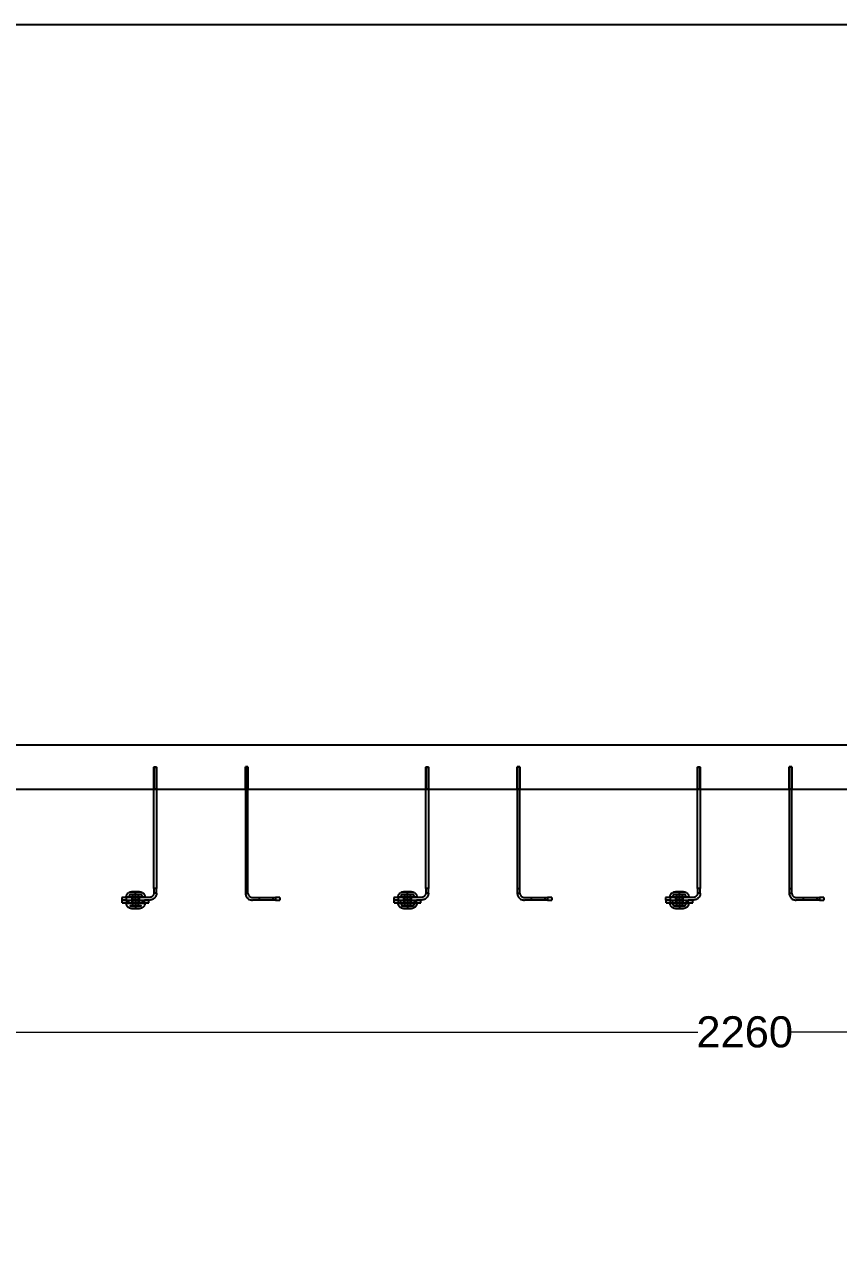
# Model space of a CAD drawing. Header units: millimetres. Extents: x 10366 to 13995, y 24552 to 29685.
# Drawn here: x 11296 to 12212, y 28305 to 29685 of the extents above; entities that cross this region are included whole.
import ezdxf

# ---------------------------------------------------------------- set-up
doc = ezdxf.new("R2010")
doc.units = ezdxf.units.MM
doc.header["$LTSCALE"] = 3
for name, color, linetype in [('Default', 7, 'Continuous'), ('Hidden_lines', 7, 'Continuous'), ('Red', 1, 'Continuous')]:
    doc.layers.add(name, color=color, linetype=linetype)
doc.styles.get("Standard").update_dxf_attribs({"font": 'arial.ttf'})
doc.dimstyles.new('MATEUSZ', dxfattribs={"dimtxt": 35, "dimasz": 16, "dimexe": 0.18, "dimexo": 0.0625, "dimgap": 0.09, "dimtad": 0, "dimdec": 0, "dimdsep": 46, "dimtxsty": 'Standard', "dimblk": 'DOT', "dimcen": 0.09, "dimse1": 1, "dimse2": 1, "dimadec": 0, "dimazin": 0, "dimtfac": 1, "dimtdec": 0, "dimtofl": 0, "dimtmove": 0, "dimatfit": 3, "dimfxl": 1, "dimtolj": 1, "dimtzin": 0, "dimlwd": 9, "dimlwe": 9, "dimarcsym": 0})

# ---------------------------------------------------------------- blocks, each defined once
blk = doc.blocks.new('_Dot')
at = {"color": 0, "linetype": 'ByBlock', "lineweight": -2}
blk.add_line((-0.5, 0), (-1, 0), dxfattribs=at)
at = {"color": 0, "linetype": 'ByBlock', "const_width": 0.5}
blk.add_lwpolyline([(-0.25, 0, 1), (0.25, 0, 1)], format="xyb", close=True, dxfattribs=at)
blk = doc.blocks.new('*D30')
at = {"color": 0, "lineweight": 9, "transparency": 16777216}
for p, q in [((10992.6, 28550.2), (12054, 28550.2)), ((13220.6, 28550.2), (12159.2, 28550.2))]:
    blk.add_line(p, q, dxfattribs=at)
at = {"layer": 'Defpoints', "color": 0, "transparency": 16777216}
for p in [(10976.6, 28848.5), (13236.6, 28848.5), (13236.6, 28550.2)]:
    blk.add_point(p, dxfattribs=at)
at = {"color": 0, "lineweight": 9, "transparency": 16777216, "xscale": 16, "yscale": 16, "zscale": 16, "rotation": 180}
blk.add_blockref('_Dot', (10976.6, 28550.2), dxfattribs=at)
at = {"color": 0, "lineweight": 9, "transparency": 16777216, "xscale": 16, "yscale": 16, "zscale": 16}
blk.add_blockref('_Dot', (13236.6, 28550.2), dxfattribs=at)
at = {"color": 0, "transparency": 16777216, "insert": (12106.6, 28550.2), "char_height": 35, "attachment_point": 5}
blk.add_mtext('\\A1;2260', dxfattribs=at)

msp = doc.modelspace()

# ---------------------------------------------------------------- linework, layer by layer
msp.add_line((11116.9, 28873.5), (13086.6, 28873.5))
msp.add_lwpolyline([(10366.2, 24552.5), (10366.2, 29684.6), (13995, 29684.6), (13995, 24552.5)], close=True)
at = {"layer": 'Default', "color": 0}
for p, q in [((11441.6, 28711.7), (11441.6, 28848.5)), ((11441.6, 28848.5), (11444.6, 28848.5)), ((11444.6, 28848.5), (11444.6, 28711.7)), ((11544.6, 28848.5), (11544.6, 28711.7)), ((11547.6, 28848.5), (11544.6, 28848.5)), ((11547.6, 28711.7), (11547.6, 28848.5)), ((11747.6, 28711.7), (11747.6, 28848.5)), ((11747.6, 28848.5), (11750.6, 28848.5)), ((11750.6, 28848.5), (11750.6, 28711.7)), ((11850.6, 28848.5), (11850.6, 28711.7)), ((11853.6, 28848.5), (11850.6, 28848.5)), ((11853.6, 28711.7), (11853.6, 28848.5)), ((12056.6, 28848.5), (12053.6, 28848.5)), ((12053.6, 28711.7), (12053.6, 28848.5)), ((12053.6, 28848.5), (12056.6, 28848.5)), ((12054.6, 28848.3), (12053.6, 28848.3)), ((12056.6, 28848.5), (12056.6, 28711.7)), ((12156.6, 28848.5), (12156.6, 28711.7)), ((12159.6, 28848.5), (12156.6, 28848.5)), ((12159.6, 28711.7), (12159.6, 28848.5)), ((11241.6, 28823.5), (11441.6, 28823.5)), ((11444.6, 28823.5), (11544.6, 28823.5)), ((11544.6, 28823.6), (11544.6, 28711.7)), ((11547.6, 28711.7), (11547.6, 28823.9)), ((11547.6, 28823.5), (11747.6, 28823.5)), ((11750.6, 28823.5), (11850.6, 28823.5)), ((11850.6, 28823.6), (11850.6, 28711.7)), ((11853.6, 28711.7), (11853.6, 28823.9)), ((11853.6, 28823.5), (12053.6, 28823.5)), ((12056.6, 28823.5), (12156.6, 28823.5)), ((12156.6, 28823.6), (12156.6, 28711.7)), ((12159.6, 28711.7), (12159.6, 28823.9)), ((12159.6, 28823.5), (12359.6, 28823.5)), ((11444.6, 28711.7), (11441.6, 28711.7)), ((11444.6, 28706.7), (11441.6, 28706.7)), ((11544.6, 28711.7), (11547.6, 28711.7)), ((11544.6, 28706.7), (11547.6, 28706.7)), ((11750.6, 28711.7), (11747.6, 28711.7)), ((11750.6, 28706.7), (11747.6, 28706.7)), ((11850.6, 28711.7), (11853.6, 28711.7)), ((11850.6, 28706.7), (11853.6, 28706.7)), ((12056.6, 28711.7), (12053.6, 28711.7)), ((12056.6, 28706.7), (12053.6, 28706.7)), ((12156.6, 28711.7), (12159.6, 28711.7)), ((12156.6, 28706.7), (12159.6, 28706.7)), ((11405.6, 28701.7), (11405.6, 28698.7)), ((11406.1, 28695.7), (11406.1, 28698.7)), ((11436.6, 28701.7), (11410.6, 28701.7)), ((11410.6, 28701.7), (11410.6, 28698.7)), ((11410.6, 28698.7), (11436.6, 28698.7)), ((11411.1, 28698.7), (11431.1, 28698.7)), ((11411.1, 28695.7), (11411.1, 28698.7)), ((11411.1, 28695.7), (11431.1, 28695.7)), ((11431.1, 28695.7), (11431.1, 28698.7)), ((11436.1, 28695.7), (11436.1, 28698.7)), ((11552.6, 28701.7), (11578.6, 28701.7)), ((11578.6, 28698.7), (11552.6, 28698.7)), ((11578.6, 28701.7), (11578.6, 28698.7)), ((11583.6, 28701.7), (11583.6, 28698.7)), ((11711.6, 28701.7), (11711.6, 28698.7)), ((11712.1, 28695.7), (11712.1, 28698.7)), ((11742.6, 28701.7), (11716.6, 28701.7)), ((11716.6, 28701.7), (11716.6, 28698.7)), ((11716.6, 28698.7), (11742.6, 28698.7)), ((11717.1, 28698.7), (11737.1, 28698.7)), ((11717.1, 28695.7), (11717.1, 28698.7)), ((11717.1, 28695.7), (11737.1, 28695.7)), ((11737.1, 28695.7), (11737.1, 28698.7)), ((11742.1, 28695.7), (11742.1, 28698.7)), ((11858.6, 28701.7), (11884.6, 28701.7)), ((11884.6, 28698.7), (11858.6, 28698.7)), ((11884.6, 28701.7), (11884.6, 28698.7)), ((11889.6, 28701.7), (11889.6, 28698.7)), ((12017.6, 28701.7), (12017.6, 28698.7)), ((12018.1, 28695.7), (12018.1, 28698.7)), ((12048.6, 28701.7), (12022.6, 28701.7)), ((12022.6, 28701.7), (12022.6, 28698.7)), ((12022.6, 28698.7), (12048.6, 28698.7)), ((12023.1, 28698.7), (12043.1, 28698.7)), ((12023.1, 28695.7), (12023.1, 28698.7)), ((12023.1, 28695.7), (12043.1, 28695.7)), ((12043.1, 28695.7), (12043.1, 28698.7)), ((12048.1, 28695.7), (12048.1, 28698.7)), ((12164.6, 28701.7), (12190.6, 28701.7)), ((12190.6, 28698.7), (12164.6, 28698.7)), ((12190.6, 28701.7), (12190.6, 28698.7)), ((12195.6, 28701.7), (12195.6, 28698.7))]:
    msp.add_line(p, q, dxfattribs=at)
for points in [[(11441.6, 28823.7, 0), (11441.6, 28823.7, 0), (11441.6, 28823.7, 0), (11441.6, 28823.7, 0), (11441.6, 28823.7, 0), (11441.6, 28823.7, 0), (11441.6, 28823.7, 0), (11441.6, 28823.7, 0), (11441.6, 28823.7, 0), (11441.6, 28823.7, 0), (11441.6, 28823.7, 0), (11441.6, 28823.7, 0), (11441.6, 28823.8, 0), (11441.6, 28824.2, 0), (11441.6, 28826.1, 0), (11441.6, 28848.5, 0)], [(11444.6, 28848.5, 0), (11444.6, 28823.7, 0)], [(11544.6, 28848.5, 0), (11544.6, 28823.7, 0)], [(11547.6, 28823.7, 0), (11547.6, 28823.7, 0), (11547.6, 28823.7, 0), (11547.6, 28823.7, 0), (11547.6, 28823.7, 0), (11547.6, 28823.7, 0), (11547.6, 28823.7, 0), (11547.6, 28823.7, 0), (11547.6, 28823.7, 0), (11547.6, 28823.7, 0), (11547.6, 28823.7, 0), (11547.6, 28823.7, 0), (11547.6, 28823.8, 0), (11547.6, 28824.2, 0), (11547.6, 28826.1, 0), (11547.6, 28848.5, 0)], [(11747.6, 28823.7, 0), (11747.6, 28823.7, 0), (11747.6, 28823.7, 0), (11747.6, 28823.7, 0), (11747.6, 28823.7, 0), (11747.6, 28823.7, 0), (11747.6, 28823.7, 0), (11747.6, 28823.7, 0), (11747.6, 28823.7, 0), (11747.6, 28823.7, 0), (11747.6, 28823.7, 0), (11747.6, 28823.7, 0), (11747.6, 28823.8, 0), (11747.6, 28824.2, 0), (11747.6, 28826.1, 0), (11747.6, 28848.5, 0)], [(11750.6, 28848.5, 0), (11750.6, 28823.7, 0)], [(11850.6, 28848.5, 0), (11850.6, 28823.7, 0)], [(11853.6, 28823.7, 0), (11853.6, 28823.7, 0), (11853.6, 28823.7, 0), (11853.6, 28823.7, 0), (11853.6, 28823.7, 0), (11853.6, 28823.7, 0), (11853.6, 28823.7, 0), (11853.6, 28823.7, 0), (11853.6, 28823.7, 0), (11853.6, 28823.7, 0), (11853.6, 28823.7, 0), (11853.6, 28823.7, 0), (11853.6, 28823.8, 0), (11853.6, 28824.2, 0), (11853.6, 28826.1, 0), (11853.6, 28848.5, 0)], [(12053.6, 28823.7, 0), (12053.6, 28823.7, 0), (12053.6, 28823.7, 0), (12053.6, 28823.7, 0), (12053.6, 28823.7, 0), (12053.6, 28823.7, 0), (12053.6, 28823.7, 0), (12053.6, 28823.7, 0), (12053.6, 28823.7, 0), (12053.6, 28823.7, 0), (12053.6, 28823.7, 0), (12053.6, 28823.7, 0), (12053.6, 28823.8, 0), (12053.6, 28824.2, 0), (12053.6, 28826.1, 0), (12053.6, 28848.5, 0)], [(12056.6, 28848.5, 0), (12056.6, 28823.7, 0)], [(12156.6, 28848.5, 0), (12156.6, 28823.7, 0)], [(12159.6, 28823.7, 0), (12159.6, 28823.7, 0), (12159.6, 28823.7, 0), (12159.6, 28823.7, 0), (12159.6, 28823.7, 0), (12159.6, 28823.7, 0), (12159.6, 28823.7, 0), (12159.6, 28823.7, 0), (12159.6, 28823.7, 0), (12159.6, 28823.7, 0), (12159.6, 28823.7, 0), (12159.6, 28823.7, 0), (12159.6, 28823.8, 0), (12159.6, 28824.2, 0), (12159.6, 28826.1, 0), (12159.6, 28848.5, 0)], [(11444.6, 28706.7, 0), (11444.6, 28705.9, 0), (11444.5, 28705.2, 0), (11444.3, 28704.4, 0), (11444, 28703.6, 0), (11443.7, 28702.9, 0), (11443.2, 28702.2, 0), (11442.8, 28701.6, 0), (11442.2, 28701, 0), (11441.6, 28700.5, 0), (11441, 28700, 0), (11440.3, 28699.6, 0), (11439.6, 28699.3, 0), (11438.9, 28699.1, 0), (11438.1, 28698.9, 0), (11437.4, 28698.8, 0), (11436.6, 28698.7, 0)], [(11441.6, 28706.7, 0), (11441.6, 28706.2, 0), (11441.5, 28705.7, 0), (11441.4, 28705.3, 0), (11441.2, 28704.8, 0), (11441, 28704.3, 0), (11440.7, 28703.9, 0), (11440.4, 28703.5, 0), (11440.1, 28703.2, 0), (11439.7, 28702.8, 0), (11439.3, 28702.5, 0), (11438.9, 28702.3, 0), (11438.5, 28702.1, 0), (11438, 28701.9, 0), (11437.6, 28701.8, 0), (11437.1, 28701.7, 0), (11436.6, 28701.7, 0)], [(11441.6, 28711.7, 0), (11441.6, 28706.7, 0)], [(11444.6, 28706.7, 0), (11444.6, 28706.7, 0), (11444.6, 28706.7, 0), (11444.6, 28706.7, 0), (11444.6, 28706.7, 0), (11444.6, 28706.7, 0), (11444.6, 28706.7, 0), (11444.6, 28706.7, 0), (11444.6, 28706.7, 0), (11444.6, 28706.7, 0), (11444.6, 28706.7, 0), (11444.6, 28706.7, 0), (11444.6, 28706.7, 0), (11444.6, 28706.8, 0), (11444.6, 28706.8, 0), (11444.6, 28706.9, 0), (11444.6, 28707.4, 0), (11444.6, 28711.7, 0)], [(11544.6, 28711.7, 0), (11544.6, 28706.7, 0)], [(11544.6, 28706.7, 0), (11544.7, 28705.9, 0), (11544.8, 28705.2, 0), (11545, 28704.4, 0), (11545.3, 28703.6, 0), (11545.6, 28702.9, 0), (11546, 28702.2, 0), (11546.5, 28701.6, 0), (11547, 28701, 0), (11547.6, 28700.5, 0), (11548.2, 28700, 0), (11548.9, 28699.6, 0), (11549.6, 28699.3, 0), (11550.3, 28699.1, 0), (11551.1, 28698.9, 0), (11551.9, 28698.8, 0), (11552.6, 28698.7, 0)], [(11547.6, 28706.7, 0), (11547.6, 28706.7, 0), (11547.6, 28706.7, 0), (11547.6, 28706.7, 0), (11547.6, 28706.7, 0), (11547.6, 28706.7, 0), (11547.6, 28706.7, 0), (11547.6, 28706.7, 0), (11547.6, 28706.7, 0), (11547.6, 28706.7, 0), (11547.6, 28706.7, 0), (11547.6, 28706.7, 0), (11547.6, 28706.7, 0), (11547.6, 28706.8, 0), (11547.6, 28706.8, 0), (11547.6, 28706.9, 0), (11547.6, 28707.4, 0), (11547.6, 28711.7, 0)], [(11547.6, 28706.7, 0), (11547.6, 28706.2, 0), (11547.7, 28705.7, 0), (11547.9, 28705.3, 0), (11548, 28704.8, 0), (11548.2, 28704.3, 0), (11548.5, 28703.9, 0), (11548.8, 28703.5, 0), (11549.1, 28703.2, 0), (11549.5, 28702.8, 0), (11549.9, 28702.5, 0), (11550.3, 28702.3, 0), (11550.8, 28702.1, 0), (11551.2, 28701.9, 0), (11551.7, 28701.8, 0), (11552.2, 28701.7, 0), (11552.6, 28701.7, 0)], [(11750.6, 28706.7, 0), (11750.6, 28705.9, 0), (11750.5, 28705.2, 0), (11750.3, 28704.4, 0), (11750, 28703.6, 0), (11749.7, 28702.9, 0), (11749.2, 28702.2, 0), (11748.8, 28701.6, 0), (11748.2, 28701, 0), (11747.6, 28700.5, 0), (11747, 28700, 0), (11746.3, 28699.6, 0), (11745.6, 28699.3, 0), (11744.9, 28699.1, 0), (11744.1, 28698.9, 0), (11743.4, 28698.8, 0), (11742.6, 28698.7, 0)], [(11747.6, 28706.7, 0), (11747.6, 28706.2, 0), (11747.5, 28705.7, 0), (11747.4, 28705.3, 0), (11747.2, 28704.8, 0), (11747, 28704.3, 0), (11746.7, 28703.9, 0), (11746.4, 28703.5, 0), (11746.1, 28703.2, 0), (11745.7, 28702.8, 0), (11745.3, 28702.5, 0), (11744.9, 28702.3, 0), (11744.5, 28702.1, 0), (11744, 28701.9, 0), (11743.6, 28701.8, 0), (11743.1, 28701.7, 0), (11742.6, 28701.7, 0)], [(11747.6, 28711.7, 0), (11747.6, 28706.7, 0)], [(11750.6, 28706.7, 0), (11750.6, 28706.7, 0), (11750.6, 28706.7, 0), (11750.6, 28706.7, 0), (11750.6, 28706.7, 0), (11750.6, 28706.7, 0), (11750.6, 28706.7, 0), (11750.6, 28706.7, 0), (11750.6, 28706.7, 0), (11750.6, 28706.7, 0), (11750.6, 28706.7, 0), (11750.6, 28706.7, 0), (11750.6, 28706.7, 0), (11750.6, 28706.8, 0), (11750.6, 28706.8, 0), (11750.6, 28706.9, 0), (11750.6, 28707.4, 0), (11750.6, 28711.7, 0)], [(11850.6, 28711.7, 0), (11850.6, 28706.7, 0)], [(11850.6, 28706.7, 0), (11850.7, 28705.9, 0), (11850.8, 28705.2, 0), (11851, 28704.4, 0), (11851.3, 28703.6, 0), (11851.6, 28702.9, 0), (11852, 28702.2, 0), (11852.5, 28701.6, 0), (11853, 28701, 0), (11853.6, 28700.5, 0), (11854.2, 28700, 0), (11854.9, 28699.6, 0), (11855.6, 28699.3, 0), (11856.3, 28699.1, 0), (11857.1, 28698.9, 0), (11857.9, 28698.8, 0), (11858.6, 28698.7, 0)], [(11853.6, 28706.7, 0), (11853.6, 28706.7, 0), (11853.6, 28706.7, 0), (11853.6, 28706.7, 0), (11853.6, 28706.7, 0), (11853.6, 28706.7, 0), (11853.6, 28706.7, 0), (11853.6, 28706.7, 0), (11853.6, 28706.7, 0), (11853.6, 28706.7, 0), (11853.6, 28706.7, 0), (11853.6, 28706.7, 0), (11853.6, 28706.7, 0), (11853.6, 28706.8, 0), (11853.6, 28706.8, 0), (11853.6, 28706.9, 0), (11853.6, 28707.4, 0), (11853.6, 28711.7, 0)], [(11853.6, 28706.7, 0), (11853.6, 28706.2, 0), (11853.7, 28705.7, 0), (11853.9, 28705.3, 0), (11854, 28704.8, 0), (11854.2, 28704.3, 0), (11854.5, 28703.9, 0), (11854.8, 28703.5, 0), (11855.1, 28703.2, 0), (11855.5, 28702.8, 0), (11855.9, 28702.5, 0), (11856.3, 28702.3, 0), (11856.8, 28702.1, 0), (11857.2, 28701.9, 0), (11857.7, 28701.8, 0), (11858.2, 28701.7, 0), (11858.6, 28701.7, 0)], [(12056.6, 28706.7, 0), (12056.6, 28705.9, 0), (12056.5, 28705.2, 0), (12056.3, 28704.4, 0), (12056, 28703.6, 0), (12055.7, 28702.9, 0), (12055.2, 28702.2, 0), (12054.8, 28701.6, 0), (12054.2, 28701, 0), (12053.6, 28700.5, 0), (12053, 28700, 0), (12052.3, 28699.6, 0), (12051.6, 28699.3, 0), (12050.9, 28699.1, 0), (12050.1, 28698.9, 0), (12049.4, 28698.8, 0), (12048.6, 28698.7, 0)], [(12053.6, 28706.7, 0), (12053.6, 28706.2, 0), (12053.5, 28705.7, 0), (12053.4, 28705.3, 0), (12053.2, 28704.8, 0), (12053, 28704.3, 0), (12052.7, 28703.9, 0), (12052.4, 28703.5, 0), (12052.1, 28703.2, 0), (12051.7, 28702.8, 0), (12051.3, 28702.5, 0), (12050.9, 28702.3, 0), (12050.5, 28702.1, 0), (12050, 28701.9, 0), (12049.6, 28701.8, 0), (12049.1, 28701.7, 0), (12048.6, 28701.7, 0)], [(12053.6, 28711.7, 0), (12053.6, 28706.7, 0)], [(12056.6, 28706.7, 0), (12056.6, 28706.7, 0), (12056.6, 28706.7, 0), (12056.6, 28706.7, 0), (12056.6, 28706.7, 0), (12056.6, 28706.7, 0), (12056.6, 28706.7, 0), (12056.6, 28706.7, 0), (12056.6, 28706.7, 0), (12056.6, 28706.7, 0), (12056.6, 28706.7, 0), (12056.6, 28706.7, 0), (12056.6, 28706.7, 0), (12056.6, 28706.8, 0), (12056.6, 28706.8, 0), (12056.6, 28706.9, 0), (12056.6, 28707.4, 0), (12056.6, 28711.7, 0)], [(12156.6, 28711.7, 0), (12156.6, 28706.7, 0)], [(12156.6, 28706.7, 0), (12156.7, 28705.9, 0), (12156.8, 28705.2, 0), (12157, 28704.4, 0), (12157.3, 28703.6, 0), (12157.6, 28702.9, 0), (12158, 28702.2, 0), (12158.5, 28701.6, 0), (12159, 28701, 0), (12159.6, 28700.5, 0), (12160.2, 28700, 0), (12160.9, 28699.6, 0), (12161.6, 28699.3, 0), (12162.3, 28699.1, 0), (12163.1, 28698.9, 0), (12163.9, 28698.8, 0), (12164.6, 28698.7, 0)], [(12159.6, 28706.7, 0), (12159.6, 28706.7, 0), (12159.6, 28706.7, 0), (12159.6, 28706.7, 0), (12159.6, 28706.7, 0), (12159.6, 28706.7, 0), (12159.6, 28706.7, 0), (12159.6, 28706.7, 0), (12159.6, 28706.7, 0), (12159.6, 28706.7, 0), (12159.6, 28706.7, 0), (12159.6, 28706.7, 0), (12159.6, 28706.7, 0), (12159.6, 28706.8, 0), (12159.6, 28706.8, 0), (12159.6, 28706.9, 0), (12159.6, 28707.4, 0), (12159.6, 28711.7, 0)], [(12159.6, 28706.7, 0), (12159.6, 28706.2, 0), (12159.7, 28705.7, 0), (12159.9, 28705.3, 0), (12160, 28704.8, 0), (12160.2, 28704.3, 0), (12160.5, 28703.9, 0), (12160.8, 28703.5, 0), (12161.1, 28703.2, 0), (12161.5, 28702.8, 0), (12161.9, 28702.5, 0), (12162.3, 28702.3, 0), (12162.8, 28702.1, 0), (12163.2, 28701.9, 0), (12163.7, 28701.8, 0), (12164.2, 28701.7, 0), (12164.6, 28701.7, 0)], [(11410.6, 28701.7, 0), (11405.6, 28701.7, 0)], [(11405.6, 28698.7, 0), (11405.6, 28698.7, 0), (11405.6, 28698.7, 0), (11405.6, 28698.7, 0), (11405.6, 28698.7, 0), (11405.6, 28698.7, 0), (11405.6, 28698.7, 0), (11405.6, 28698.7, 0), (11405.6, 28698.7, 0), (11405.6, 28698.7, 0), (11405.6, 28698.7, 0), (11405.6, 28698.7, 0), (11405.6, 28698.7, 0), (11405.6, 28698.7, 0), (11405.7, 28698.7, 0), (11405.8, 28698.7, 0), (11406.2, 28698.7, 0), (11410.6, 28698.7, 0)], [(11411.1, 28698.7, 0), (11406.1, 28698.7, 0)], [(11406.1, 28695.7, 0), (11406.1, 28695.7, 0), (11406.1, 28695.7, 0), (11406.1, 28695.7, 0), (11406.1, 28695.7, 0), (11406.1, 28695.7, 0), (11406.1, 28695.7, 0), (11406.1, 28695.7, 0), (11406.1, 28695.7, 0), (11406.1, 28695.7, 0), (11406.1, 28695.7, 0), (11406.1, 28695.7, 0), (11406.1, 28695.7, 0), (11406.1, 28695.7, 0), (11406.1, 28695.7, 0), (11406.3, 28695.7, 0), (11406.7, 28695.7, 0), (11411.1, 28695.7, 0)], [(11436.1, 28698.7, 0), (11436.1, 28698.7, 0), (11436.1, 28698.7, 0), (11436.1, 28698.7, 0), (11436.1, 28698.7, 0), (11436.1, 28698.7, 0), (11436.1, 28698.7, 0), (11436.1, 28698.7, 0), (11436.1, 28698.7, 0), (11436.1, 28698.7, 0), (11436.1, 28698.7, 0), (11436.1, 28698.7, 0), (11436.1, 28698.7, 0), (11436.1, 28698.7, 0), (11436.1, 28698.7, 0), (11436, 28698.7, 0), (11435.5, 28698.7, 0), (11431.1, 28698.7, 0)], [(11431.1, 28695.7, 0), (11436.1, 28695.7, 0)], [(11583.6, 28701.7, 0), (11583.6, 28701.7, 0), (11583.6, 28701.7, 0), (11583.6, 28701.7, 0), (11583.6, 28701.7, 0), (11583.6, 28701.7, 0), (11583.6, 28701.7, 0), (11583.6, 28701.7, 0), (11583.6, 28701.7, 0), (11583.6, 28701.7, 0), (11583.6, 28701.7, 0), (11583.6, 28701.7, 0), (11583.6, 28701.7, 0), (11583.6, 28701.7, 0), (11583.6, 28701.7, 0), (11583.5, 28701.7, 0), (11583, 28701.7, 0), (11578.6, 28701.7, 0)], [(11578.6, 28698.7, 0), (11583.6, 28698.7, 0)], [(11716.6, 28701.7, 0), (11711.6, 28701.7, 0)], [(11711.6, 28698.7, 0), (11711.6, 28698.7, 0), (11711.6, 28698.7, 0), (11711.6, 28698.7, 0), (11711.6, 28698.7, 0), (11711.6, 28698.7, 0), (11711.6, 28698.7, 0), (11711.6, 28698.7, 0), (11711.6, 28698.7, 0), (11711.6, 28698.7, 0), (11711.6, 28698.7, 0), (11711.6, 28698.7, 0), (11711.6, 28698.7, 0), (11711.6, 28698.7, 0), (11711.7, 28698.7, 0), (11711.8, 28698.7, 0), (11712.2, 28698.7, 0), (11716.6, 28698.7, 0)], [(11717.1, 28698.7, 0), (11712.1, 28698.7, 0)], [(11712.1, 28695.7, 0), (11712.1, 28695.7, 0), (11712.1, 28695.7, 0), (11712.1, 28695.7, 0), (11712.1, 28695.7, 0), (11712.1, 28695.7, 0), (11712.1, 28695.7, 0), (11712.1, 28695.7, 0), (11712.1, 28695.7, 0), (11712.1, 28695.7, 0), (11712.1, 28695.7, 0), (11712.1, 28695.7, 0), (11712.1, 28695.7, 0), (11712.1, 28695.7, 0), (11712.1, 28695.7, 0), (11712.3, 28695.7, 0), (11712.7, 28695.7, 0), (11717.1, 28695.7, 0)], [(11742.1, 28698.7, 0), (11742.1, 28698.7, 0), (11742.1, 28698.7, 0), (11742.1, 28698.7, 0), (11742.1, 28698.7, 0), (11742.1, 28698.7, 0), (11742.1, 28698.7, 0), (11742.1, 28698.7, 0), (11742.1, 28698.7, 0), (11742.1, 28698.7, 0), (11742.1, 28698.7, 0), (11742.1, 28698.7, 0), (11742.1, 28698.7, 0), (11742.1, 28698.7, 0), (11742.1, 28698.7, 0), (11742, 28698.7, 0), (11741.5, 28698.7, 0), (11737.1, 28698.7, 0)], [(11737.1, 28695.7, 0), (11742.1, 28695.7, 0)], [(11889.6, 28701.7, 0), (11889.6, 28701.7, 0), (11889.6, 28701.7, 0), (11889.6, 28701.7, 0), (11889.6, 28701.7, 0), (11889.6, 28701.7, 0), (11889.6, 28701.7, 0), (11889.6, 28701.7, 0), (11889.6, 28701.7, 0), (11889.6, 28701.7, 0), (11889.6, 28701.7, 0), (11889.6, 28701.7, 0), (11889.6, 28701.7, 0), (11889.6, 28701.7, 0), (11889.6, 28701.7, 0), (11889.5, 28701.7, 0), (11889, 28701.7, 0), (11884.6, 28701.7, 0)], [(11884.6, 28698.7, 0), (11889.6, 28698.7, 0)], [(12022.6, 28701.7, 0), (12017.6, 28701.7, 0)], [(12017.6, 28698.7, 0), (12017.6, 28698.7, 0), (12017.6, 28698.7, 0), (12017.6, 28698.7, 0), (12017.6, 28698.7, 0), (12017.6, 28698.7, 0), (12017.6, 28698.7, 0), (12017.6, 28698.7, 0), (12017.6, 28698.7, 0), (12017.6, 28698.7, 0), (12017.6, 28698.7, 0), (12017.6, 28698.7, 0), (12017.6, 28698.7, 0), (12017.6, 28698.7, 0), (12017.7, 28698.7, 0), (12017.8, 28698.7, 0), (12018.2, 28698.7, 0), (12022.6, 28698.7, 0)], [(12023.1, 28698.7, 0), (12018.1, 28698.7, 0)], [(12018.1, 28695.7, 0), (12018.1, 28695.7, 0), (12018.1, 28695.7, 0), (12018.1, 28695.7, 0), (12018.1, 28695.7, 0), (12018.1, 28695.7, 0), (12018.1, 28695.7, 0), (12018.1, 28695.7, 0), (12018.1, 28695.7, 0), (12018.1, 28695.7, 0), (12018.1, 28695.7, 0), (12018.1, 28695.7, 0), (12018.1, 28695.7, 0), (12018.1, 28695.7, 0), (12018.1, 28695.7, 0), (12018.3, 28695.7, 0), (12018.7, 28695.7, 0), (12023.1, 28695.7, 0)], [(12048.1, 28698.7, 0), (12048.1, 28698.7, 0), (12048.1, 28698.7, 0), (12048.1, 28698.7, 0), (12048.1, 28698.7, 0), (12048.1, 28698.7, 0), (12048.1, 28698.7, 0), (12048.1, 28698.7, 0), (12048.1, 28698.7, 0), (12048.1, 28698.7, 0), (12048.1, 28698.7, 0), (12048.1, 28698.7, 0), (12048.1, 28698.7, 0), (12048.1, 28698.7, 0), (12048.1, 28698.7, 0), (12048, 28698.7, 0), (12047.5, 28698.7, 0), (12043.1, 28698.7, 0)], [(12043.1, 28695.7, 0), (12048.1, 28695.7, 0)], [(12195.6, 28701.7, 0), (12195.6, 28701.7, 0), (12195.6, 28701.7, 0), (12195.6, 28701.7, 0), (12195.6, 28701.7, 0), (12195.6, 28701.7, 0), (12195.6, 28701.7, 0), (12195.6, 28701.7, 0), (12195.6, 28701.7, 0), (12195.6, 28701.7, 0), (12195.6, 28701.7, 0), (12195.6, 28701.7, 0), (12195.6, 28701.7, 0), (12195.6, 28701.7, 0), (12195.6, 28701.7, 0), (12195.5, 28701.7, 0), (12195, 28701.7, 0), (12190.6, 28701.7, 0)], [(12190.6, 28698.7, 0), (12195.6, 28698.7, 0)]]:
    msp.add_polyline3d(points, dxfattribs=at)
at = {"layer": 'Hidden_lines', "color": 0}
for p, q in [((11441.6, 28848.7), (11444.6, 28848.7)), ((11547.6, 28848.7), (11544.6, 28848.7)), ((11544.6, 28848.7), (11544.6, 28823.6)), ((11547.6, 28823.9), (11547.6, 28848.7)), ((11747.6, 28848.7), (11750.6, 28848.7)), ((11853.6, 28848.7), (11850.6, 28848.7)), ((11850.6, 28848.7), (11850.6, 28823.6)), ((11853.6, 28823.9), (11853.6, 28848.7)), ((12053.6, 28848.7), (12056.6, 28848.7)), ((12056.6, 28848.3), (12055.4, 28848.3)), ((12159.6, 28848.7), (12156.6, 28848.7)), ((12156.6, 28848.7), (12156.6, 28823.6)), ((12159.6, 28823.9), (12159.6, 28848.7)), ((11444.6, 28823.7), (11441.6, 28823.7)), ((11441.6, 28823.5), (11444.6, 28823.5)), ((11547.6, 28823.7), (11544.6, 28823.7)), ((11544.6, 28823.5), (11547.6, 28823.5)), ((11750.6, 28823.7), (11747.6, 28823.7)), ((11747.6, 28823.5), (11750.6, 28823.5)), ((11853.6, 28823.7), (11850.6, 28823.7)), ((11850.6, 28823.5), (11853.6, 28823.5)), ((12056.6, 28823.7), (12053.6, 28823.7)), ((12053.6, 28823.5), (12056.6, 28823.5)), ((12159.6, 28823.7), (12156.6, 28823.7)), ((12156.6, 28823.5), (12159.6, 28823.5)), ((11413.5, 28702.2), (11414.9, 28705.2)), ((11418.1, 28702.2), (11418.1, 28705.2)), ((11421.1, 28702.2), (11421.1, 28705.2)), ((11424.1, 28705.2), (11424.1, 28701.7)), ((11427.4, 28705.2), (11428.8, 28702.2)), ((11719.5, 28702.2), (11720.9, 28705.2)), ((11724.1, 28702.2), (11724.1, 28705.2)), ((11727.1, 28702.2), (11727.1, 28705.2)), ((11730.1, 28705.2), (11730.1, 28701.7)), ((11733.4, 28705.2), (11734.8, 28702.2)), ((12025.5, 28702.2), (12026.9, 28705.2)), ((12030.1, 28702.2), (12030.1, 28705.2)), ((12033.1, 28702.2), (12033.1, 28705.2)), ((12036.1, 28705.2), (12036.1, 28701.7)), ((12039.4, 28705.2), (12040.8, 28702.2)), ((11413.6, 28695.7), (11413.6, 28698.7)), ((11417.1, 28698.7), (11417.1, 28701.7)), ((11417.1, 28695.7), (11417.1, 28698.7)), ((11418.1, 28699.2), (11418.1, 28701.7)), ((11418.1, 28695.7), (11418.1, 28698.3)), ((11418.1, 28692.3), (11418.1, 28695.7)), ((11421.1, 28699.2), (11421.1, 28701.7)), ((11421.1, 28698.3), (11421.1, 28695.7)), ((11421.1, 28695.3), (11421.1, 28692.3)), ((11424.1, 28701.2), (11424.1, 28699.2)), ((11424.1, 28698.3), (11424.1, 28695.7)), ((11424.1, 28695.3), (11424.1, 28692.3)), ((11425.1, 28701.7), (11425.1, 28698.7)), ((11425.1, 28698.7), (11425.1, 28695.7)), ((11428.6, 28698.7), (11428.6, 28695.7)), ((11560.6, 28698.7), (11560.6, 28701.7)), ((11575.6, 28701.7), (11575.6, 28698.7)), ((11719.6, 28695.7), (11719.6, 28698.7)), ((11719.6, 28695), (11719.8, 28694.6)), ((11719.8, 28694.6), (11720.9, 28692.3)), ((11723.1, 28698.7), (11723.1, 28701.7)), ((11723.1, 28695.7), (11723.1, 28698.7)), ((11724.1, 28699.2), (11724.1, 28701.7)), ((11724.1, 28696.1), (11724.1, 28698.3)), ((11724.1, 28692.3), (11724.1, 28695.7)), ((11727.1, 28699.2), (11727.1, 28701.7)), ((11727.1, 28698.3), (11727.1, 28695.7)), ((11727.1, 28695.3), (11727.1, 28692.3)), ((11730.1, 28701.2), (11730.1, 28699.2)), ((11730.1, 28698.3), (11730.1, 28695.7)), ((11730.1, 28695.3), (11730.1, 28692.3)), ((11731.1, 28701.7), (11731.1, 28698.7)), ((11731.1, 28698.7), (11731.1, 28695.7)), ((11734.8, 28695.3), (11733.4, 28692.3)), ((11734.6, 28698.7), (11734.6, 28695.7)), ((11866.6, 28698.7), (11866.6, 28701.7)), ((11881.6, 28701.7), (11881.6, 28698.7)), ((12026.9, 28692.3), (12025.5, 28695.3)), ((12025.6, 28695.7), (12025.6, 28698.7)), ((12029.1, 28698.7), (12029.1, 28701.7)), ((12029.1, 28695.7), (12029.1, 28698.7)), ((12030.1, 28699.2), (12030.1, 28701.7)), ((12030.1, 28695.7), (12030.1, 28698.3)), ((12030.1, 28692.3), (12030.1, 28695.7)), ((12033.1, 28699.2), (12033.1, 28701.7)), ((12033.1, 28698.3), (12033.1, 28695.7)), ((12033.1, 28695.3), (12033.1, 28692.3)), ((12036.1, 28701.2), (12036.1, 28699.2)), ((12036.1, 28698.3), (12036.1, 28695.7)), ((12036.1, 28695.3), (12036.1, 28692.3)), ((12037.1, 28701.7), (12037.1, 28698.7)), ((12037.1, 28698.7), (12037.1, 28695.7)), ((12040.8, 28695.3), (12039.4, 28692.3)), ((12040.6, 28698.7), (12040.6, 28695.7)), ((12172.6, 28698.7), (12172.6, 28701.7)), ((12187.6, 28701.7), (12187.6, 28698.7))]:
    msp.add_line(p, q, dxfattribs=at)
for points in [[(11441.6, 28848.7, 0), (11441.6, 28823.7, 0)], [(11444.6, 28823.7, 0), (11444.6, 28823.7, 0), (11444.6, 28823.7, 0), (11444.6, 28823.7, 0), (11444.6, 28823.7, 0), (11444.6, 28823.7, 0), (11444.6, 28823.7, 0), (11444.6, 28823.7, 0), (11444.6, 28823.7, 0), (11444.6, 28823.7, 0), (11444.6, 28823.7, 0), (11444.6, 28823.7, 0), (11444.6, 28823.8, 0), (11444.6, 28824.2, 0), (11444.6, 28826.2, 0), (11444.6, 28848.7, 0)], [(11544.6, 28823.7, 0), (11544.6, 28823.7, 0), (11544.6, 28823.7, 0), (11544.6, 28823.7, 0), (11544.6, 28823.7, 0), (11544.6, 28823.7, 0), (11544.6, 28823.7, 0), (11544.6, 28823.7, 0), (11544.6, 28823.7, 0), (11544.6, 28823.7, 0), (11544.6, 28823.7, 0), (11544.6, 28823.7, 0), (11544.6, 28823.8, 0), (11544.6, 28824.2, 0), (11544.6, 28826.2, 0), (11544.6, 28848.7, 0)], [(11547.6, 28848.7, 0), (11547.6, 28823.7, 0)], [(11747.6, 28848.7, 0), (11747.6, 28823.7, 0)], [(11750.6, 28823.7, 0), (11750.6, 28823.7, 0), (11750.6, 28823.7, 0), (11750.6, 28823.7, 0), (11750.6, 28823.7, 0), (11750.6, 28823.7, 0), (11750.6, 28823.7, 0), (11750.6, 28823.7, 0), (11750.6, 28823.7, 0), (11750.6, 28823.7, 0), (11750.6, 28823.7, 0), (11750.6, 28823.7, 0), (11750.6, 28823.8, 0), (11750.6, 28824.2, 0), (11750.6, 28826.2, 0), (11750.6, 28848.7, 0)], [(11850.6, 28823.7, 0), (11850.6, 28823.7, 0), (11850.6, 28823.7, 0), (11850.6, 28823.7, 0), (11850.6, 28823.7, 0), (11850.6, 28823.7, 0), (11850.6, 28823.7, 0), (11850.6, 28823.7, 0), (11850.6, 28823.7, 0), (11850.6, 28823.7, 0), (11850.6, 28823.7, 0), (11850.6, 28823.7, 0), (11850.6, 28823.8, 0), (11850.6, 28824.2, 0), (11850.6, 28826.2, 0), (11850.6, 28848.7, 0)], [(11853.6, 28848.7, 0), (11853.6, 28823.7, 0)], [(12053.6, 28848.7, 0), (12053.6, 28823.7, 0)], [(12056.6, 28823.7, 0), (12056.6, 28823.7, 0), (12056.6, 28823.7, 0), (12056.6, 28823.7, 0), (12056.6, 28823.7, 0), (12056.6, 28823.7, 0), (12056.6, 28823.7, 0), (12056.6, 28823.7, 0), (12056.6, 28823.7, 0), (12056.6, 28823.7, 0), (12056.6, 28823.7, 0), (12056.6, 28823.7, 0), (12056.6, 28823.8, 0), (12056.6, 28824.2, 0), (12056.6, 28826.2, 0), (12056.6, 28848.7, 0)], [(12156.6, 28823.7, 0), (12156.6, 28823.7, 0), (12156.6, 28823.7, 0), (12156.6, 28823.7, 0), (12156.6, 28823.7, 0), (12156.6, 28823.7, 0), (12156.6, 28823.7, 0), (12156.6, 28823.7, 0), (12156.6, 28823.7, 0), (12156.6, 28823.7, 0), (12156.6, 28823.7, 0), (12156.6, 28823.7, 0), (12156.6, 28823.8, 0), (12156.6, 28824.2, 0), (12156.6, 28826.2, 0), (12156.6, 28848.7, 0)], [(12159.6, 28848.7, 0), (12159.6, 28823.7, 0)]]:
    msp.add_polyline3d(points, dxfattribs=at)
for points in [[(11421.1, 28705.2, 0), (11414.9, 28705.2, 0)], [(11421.1, 28705.2, 0), (11427.4, 28705.2, 0)], [(11727.1, 28705.2, 0), (11720.9, 28705.2, 0)], [(11727.1, 28705.2, 0), (11733.4, 28705.2, 0)], [(12033.1, 28705.2, 0), (12026.9, 28705.2, 0)], [(12033.1, 28705.2, 0), (12039.4, 28705.2, 0)], [(11421.1, 28692.3, 0), (11414.9, 28692.3, 0)], [(11421.1, 28699.2, 0), (11419, 28699.2, 0), (11418.3, 28699.2, 0), (11418.2, 28699.2, 0), (11418.1, 28699.2, 0), (11418.1, 28699.2, 0), (11418.1, 28699.2, 0), (11418.1, 28699.2, 0), (11418.1, 28699.2, 0), (11418.1, 28699.2, 0), (11418.1, 28699.2, 0), (11418.1, 28699.2, 0), (11418.1, 28699.2, 0), (11418.1, 28699.2, 0), (11418.1, 28699.2, 0), (11418.1, 28699.2, 0), (11418.1, 28699.2, 0), (11418.1, 28699.2, 0), (11418.1, 28699.2, 0), (11418.1, 28699.2, 0), (11418.1, 28699.2, 0), (11418.1, 28699.2, 0), (11418.1, 28699.2, 0), (11418.1, 28699.2, 0), (11418.1, 28699.2, 0), (11418.1, 28699.2, 0), (11418.1, 28699.2, 0), (11418.1, 28699.2, 0), (11418.1, 28699.2, 0), (11418.1, 28699.2, 0), (11418.2, 28699.2, 0), (11418.5, 28699.2, 0)], [(11421.1, 28698.3, 0), (11419, 28698.3, 0), (11418.3, 28698.3, 0), (11418.2, 28698.3, 0), (11418.1, 28698.3, 0), (11418.1, 28698.3, 0), (11418.1, 28698.3, 0), (11418.1, 28698.3, 0), (11418.1, 28698.3, 0), (11418.1, 28698.3, 0), (11418.1, 28698.3, 0), (11418.1, 28698.3, 0), (11418.1, 28698.3, 0), (11418.1, 28698.3, 0), (11418.1, 28698.3, 0), (11418.1, 28698.3, 0), (11418.1, 28698.3, 0), (11418.1, 28698.3, 0), (11418.1, 28698.3, 0), (11418.1, 28698.3, 0), (11418.1, 28698.3, 0), (11418.1, 28698.3, 0), (11418.1, 28698.3, 0), (11418.1, 28698.3, 0), (11418.1, 28698.3, 0), (11418.1, 28698.3, 0), (11418.1, 28698.3, 0), (11418.1, 28698.3, 0), (11418.1, 28698.3, 0), (11418.1, 28698.3, 0), (11418.2, 28698.3, 0), (11418.5, 28698.3, 0)], [(11421.1, 28699.2, 0), (11423.2, 28699.2, 0), (11423.9, 28699.2, 0), (11424.1, 28699.2, 0), (11424.1, 28699.2, 0), (11424.1, 28699.2, 0), (11424.1, 28699.2, 0), (11424.1, 28699.2, 0), (11424.1, 28699.2, 0), (11424.1, 28699.2, 0), (11424.1, 28699.2, 0), (11424.1, 28699.2, 0), (11424.1, 28699.2, 0), (11424.1, 28699.2, 0), (11424.1, 28699.2, 0), (11424.1, 28699.2, 0), (11424.1, 28699.2, 0), (11424.1, 28699.2, 0), (11424.1, 28699.2, 0), (11424.1, 28699.2, 0), (11424.1, 28699.2, 0), (11424.1, 28699.2, 0), (11424.1, 28699.2, 0), (11424.1, 28699.2, 0), (11424.1, 28699.2, 0), (11424.1, 28699.2, 0), (11424.1, 28699.2, 0), (11424.1, 28699.2, 0), (11424.1, 28699.2, 0), (11424.1, 28699.2, 0), (11424, 28699.2, 0), (11423.7, 28699.2, 0)], [(11421.1, 28698.3, 0), (11423.2, 28698.3, 0), (11423.9, 28698.3, 0), (11424.1, 28698.3, 0), (11424.1, 28698.3, 0), (11424.1, 28698.3, 0), (11424.1, 28698.3, 0), (11424.1, 28698.3, 0), (11424.1, 28698.3, 0), (11424.1, 28698.3, 0), (11424.1, 28698.3, 0), (11424.1, 28698.3, 0), (11424.1, 28698.3, 0), (11424.1, 28698.3, 0), (11424.1, 28698.3, 0), (11424.1, 28698.3, 0), (11424.1, 28698.3, 0), (11424.1, 28698.3, 0), (11424.1, 28698.3, 0), (11424.1, 28698.3, 0), (11424.1, 28698.3, 0), (11424.1, 28698.3, 0), (11424.1, 28698.3, 0), (11424.1, 28698.3, 0), (11424.1, 28698.3, 0), (11424.1, 28698.3, 0), (11424.1, 28698.3, 0), (11424.1, 28698.3, 0), (11424.1, 28698.3, 0), (11424.1, 28698.3, 0), (11424, 28698.3, 0), (11423.7, 28698.3, 0)], [(11421.1, 28692.3, 0), (11427.4, 28692.3, 0)], [(11727.1, 28692.3, 0), (11720.9, 28692.3, 0)], [(11727.1, 28699.2, 0), (11725, 28699.2, 0), (11724.3, 28699.2, 0), (11724.2, 28699.2, 0), (11724.1, 28699.2, 0), (11724.1, 28699.2, 0), (11724.1, 28699.2, 0), (11724.1, 28699.2, 0), (11724.1, 28699.2, 0), (11724.1, 28699.2, 0), (11724.1, 28699.2, 0), (11724.1, 28699.2, 0), (11724.1, 28699.2, 0), (11724.1, 28699.2, 0), (11724.1, 28699.2, 0), (11724.1, 28699.2, 0), (11724.1, 28699.2, 0), (11724.1, 28699.2, 0), (11724.1, 28699.2, 0), (11724.1, 28699.2, 0), (11724.1, 28699.2, 0), (11724.1, 28699.2, 0), (11724.1, 28699.2, 0), (11724.1, 28699.2, 0), (11724.1, 28699.2, 0), (11724.1, 28699.2, 0), (11724.1, 28699.2, 0), (11724.1, 28699.2, 0), (11724.1, 28699.2, 0), (11724.1, 28699.2, 0), (11724.2, 28699.2, 0), (11724.5, 28699.2, 0)], [(11727.1, 28698.3, 0), (11725, 28698.3, 0), (11724.3, 28698.3, 0), (11724.2, 28698.3, 0), (11724.1, 28698.3, 0), (11724.1, 28698.3, 0), (11724.1, 28698.3, 0), (11724.1, 28698.3, 0), (11724.1, 28698.3, 0), (11724.1, 28698.3, 0), (11724.1, 28698.3, 0), (11724.1, 28698.3, 0), (11724.1, 28698.3, 0), (11724.1, 28698.3, 0), (11724.1, 28698.3, 0), (11724.1, 28698.3, 0), (11724.1, 28698.3, 0), (11724.1, 28698.3, 0), (11724.1, 28698.3, 0), (11724.1, 28698.3, 0), (11724.1, 28698.3, 0), (11724.1, 28698.3, 0), (11724.1, 28698.3, 0), (11724.1, 28698.3, 0), (11724.1, 28698.3, 0), (11724.1, 28698.3, 0), (11724.1, 28698.3, 0), (11724.1, 28698.3, 0), (11724.1, 28698.3, 0), (11724.1, 28698.3, 0), (11724.2, 28698.3, 0), (11724.5, 28698.3, 0)], [(11727.1, 28699.2, 0), (11729.2, 28699.2, 0), (11729.9, 28699.2, 0), (11730.1, 28699.2, 0), (11730.1, 28699.2, 0), (11730.1, 28699.2, 0), (11730.1, 28699.2, 0), (11730.1, 28699.2, 0), (11730.1, 28699.2, 0), (11730.1, 28699.2, 0), (11730.1, 28699.2, 0), (11730.1, 28699.2, 0), (11730.1, 28699.2, 0), (11730.1, 28699.2, 0), (11730.1, 28699.2, 0), (11730.1, 28699.2, 0), (11730.1, 28699.2, 0), (11730.1, 28699.2, 0), (11730.1, 28699.2, 0), (11730.1, 28699.2, 0), (11730.1, 28699.2, 0), (11730.1, 28699.2, 0), (11730.1, 28699.2, 0), (11730.1, 28699.2, 0), (11730.1, 28699.2, 0), (11730.1, 28699.2, 0), (11730.1, 28699.2, 0), (11730.1, 28699.2, 0), (11730.1, 28699.2, 0), (11730.1, 28699.2, 0), (11730, 28699.2, 0), (11729.7, 28699.2, 0)], [(11727.1, 28698.3, 0), (11729.2, 28698.3, 0), (11729.9, 28698.3, 0), (11730.1, 28698.3, 0), (11730.1, 28698.3, 0), (11730.1, 28698.3, 0), (11730.1, 28698.3, 0), (11730.1, 28698.3, 0), (11730.1, 28698.3, 0), (11730.1, 28698.3, 0), (11730.1, 28698.3, 0), (11730.1, 28698.3, 0), (11730.1, 28698.3, 0), (11730.1, 28698.3, 0), (11730.1, 28698.3, 0), (11730.1, 28698.3, 0), (11730.1, 28698.3, 0), (11730.1, 28698.3, 0), (11730.1, 28698.3, 0), (11730.1, 28698.3, 0), (11730.1, 28698.3, 0), (11730.1, 28698.3, 0), (11730.1, 28698.3, 0), (11730.1, 28698.3, 0), (11730.1, 28698.3, 0), (11730.1, 28698.3, 0), (11730.1, 28698.3, 0), (11730.1, 28698.3, 0), (11730.1, 28698.3, 0), (11730.1, 28698.3, 0), (11730, 28698.3, 0), (11729.7, 28698.3, 0)], [(11727.1, 28692.3, 0), (11733.4, 28692.3, 0)], [(12033.1, 28692.3, 0), (12026.9, 28692.3, 0)], [(12033.1, 28699.2, 0), (12031, 28699.2, 0), (12030.3, 28699.2, 0), (12030.2, 28699.2, 0), (12030.1, 28699.2, 0), (12030.1, 28699.2, 0), (12030.1, 28699.2, 0), (12030.1, 28699.2, 0), (12030.1, 28699.2, 0), (12030.1, 28699.2, 0), (12030.1, 28699.2, 0), (12030.1, 28699.2, 0), (12030.1, 28699.2, 0), (12030.1, 28699.2, 0), (12030.1, 28699.2, 0), (12030.1, 28699.2, 0), (12030.1, 28699.2, 0), (12030.1, 28699.2, 0), (12030.1, 28699.2, 0), (12030.1, 28699.2, 0), (12030.1, 28699.2, 0), (12030.1, 28699.2, 0), (12030.1, 28699.2, 0), (12030.1, 28699.2, 0), (12030.1, 28699.2, 0), (12030.1, 28699.2, 0), (12030.1, 28699.2, 0), (12030.1, 28699.2, 0), (12030.1, 28699.2, 0), (12030.1, 28699.2, 0), (12030.2, 28699.2, 0), (12030.5, 28699.2, 0)], [(12033.1, 28698.3, 0), (12031, 28698.3, 0), (12030.3, 28698.3, 0), (12030.2, 28698.3, 0), (12030.1, 28698.3, 0), (12030.1, 28698.3, 0), (12030.1, 28698.3, 0), (12030.1, 28698.3, 0), (12030.1, 28698.3, 0), (12030.1, 28698.3, 0), (12030.1, 28698.3, 0), (12030.1, 28698.3, 0), (12030.1, 28698.3, 0), (12030.1, 28698.3, 0), (12030.1, 28698.3, 0), (12030.1, 28698.3, 0), (12030.1, 28698.3, 0), (12030.1, 28698.3, 0), (12030.1, 28698.3, 0), (12030.1, 28698.3, 0), (12030.1, 28698.3, 0), (12030.1, 28698.3, 0), (12030.1, 28698.3, 0), (12030.1, 28698.3, 0), (12030.1, 28698.3, 0), (12030.1, 28698.3, 0), (12030.1, 28698.3, 0), (12030.1, 28698.3, 0), (12030.1, 28698.3, 0), (12030.1, 28698.3, 0), (12030.2, 28698.3, 0), (12030.5, 28698.3, 0)], [(12033.1, 28699.2, 0), (12035.2, 28699.2, 0), (12035.9, 28699.2, 0), (12036.1, 28699.2, 0), (12036.1, 28699.2, 0), (12036.1, 28699.2, 0), (12036.1, 28699.2, 0), (12036.1, 28699.2, 0), (12036.1, 28699.2, 0), (12036.1, 28699.2, 0), (12036.1, 28699.2, 0), (12036.1, 28699.2, 0), (12036.1, 28699.2, 0), (12036.1, 28699.2, 0), (12036.1, 28699.2, 0), (12036.1, 28699.2, 0), (12036.1, 28699.2, 0), (12036.1, 28699.2, 0), (12036.1, 28699.2, 0), (12036.1, 28699.2, 0), (12036.1, 28699.2, 0), (12036.1, 28699.2, 0), (12036.1, 28699.2, 0), (12036.1, 28699.2, 0), (12036.1, 28699.2, 0), (12036.1, 28699.2, 0), (12036.1, 28699.2, 0), (12036.1, 28699.2, 0), (12036.1, 28699.2, 0), (12036.1, 28699.2, 0), (12036, 28699.2, 0), (12035.7, 28699.2, 0)], [(12033.1, 28698.3, 0), (12035.2, 28698.3, 0), (12035.9, 28698.3, 0), (12036.1, 28698.3, 0), (12036.1, 28698.3, 0), (12036.1, 28698.3, 0), (12036.1, 28698.3, 0), (12036.1, 28698.3, 0), (12036.1, 28698.3, 0), (12036.1, 28698.3, 0), (12036.1, 28698.3, 0), (12036.1, 28698.3, 0), (12036.1, 28698.3, 0), (12036.1, 28698.3, 0), (12036.1, 28698.3, 0), (12036.1, 28698.3, 0), (12036.1, 28698.3, 0), (12036.1, 28698.3, 0), (12036.1, 28698.3, 0), (12036.1, 28698.3, 0), (12036.1, 28698.3, 0), (12036.1, 28698.3, 0), (12036.1, 28698.3, 0), (12036.1, 28698.3, 0), (12036.1, 28698.3, 0), (12036.1, 28698.3, 0), (12036.1, 28698.3, 0), (12036.1, 28698.3, 0), (12036.1, 28698.3, 0), (12036.1, 28698.3, 0), (12036, 28698.3, 0), (12035.7, 28698.3, 0)], [(12033.1, 28692.3, 0), (12039.4, 28692.3, 0)]]:
    msp.add_polyline3d(points, close=True, dxfattribs=at)
at = {"layer": 'Red', "color": 0}
for points in [[(11410.6, 28702.2, 0), (11410.6, 28702.8, 0), (11410.7, 28703.4, 0), (11410.9, 28704, 0), (11411.1, 28704.5, 0), (11411.3, 28705, 0), (11411.6, 28705.5, 0), (11412, 28706, 0), (11412.3, 28706.5, 0), (11412.8, 28706.9, 0), (11413.3, 28707.2, 0), (11413.8, 28707.5, 0), (11414.3, 28707.8, 0), (11414.9, 28708, 0), (11415.4, 28708.1, 0), (11416, 28708.2, 0), (11416.6, 28708.2, 0)], [(11421.1, 28702.2, 0), (11421.1, 28708.2, 0)], [(11425.6, 28708.2, 0), (11426.8, 28708.1, 0), (11427.4, 28708, 0), (11427.9, 28707.8, 0), (11428.4, 28707.5, 0), (11429, 28707.2, 0), (11429.4, 28706.9, 0), (11429.9, 28706.5, 0), (11430.3, 28706, 0), (11430.6, 28705.5, 0), (11430.9, 28705, 0), (11431.2, 28704.5, 0), (11431.4, 28704, 0), (11431.5, 28703.4, 0), (11431.6, 28702.8, 0), (11431.6, 28702.2, 0)], [(11716.6, 28702.2, 0), (11716.6, 28702.8, 0), (11716.7, 28703.4, 0), (11716.9, 28704, 0), (11717.1, 28704.5, 0), (11717.3, 28705, 0), (11717.6, 28705.5, 0), (11718, 28706, 0), (11718.3, 28706.5, 0), (11718.8, 28706.9, 0), (11719.3, 28707.2, 0), (11719.8, 28707.5, 0), (11720.3, 28707.8, 0), (11720.9, 28708, 0), (11721.4, 28708.1, 0), (11722, 28708.2, 0), (11722.6, 28708.2, 0)], [(11727.1, 28702.2, 0), (11727.1, 28708.2, 0)], [(11731.6, 28708.2, 0), (11732.8, 28708.1, 0), (11733.4, 28708, 0), (11733.9, 28707.8, 0), (11734.4, 28707.5, 0), (11735, 28707.2, 0), (11735.4, 28706.9, 0), (11735.9, 28706.5, 0), (11736.3, 28706, 0), (11736.6, 28705.5, 0), (11736.9, 28705, 0), (11737.2, 28704.5, 0), (11737.4, 28704, 0), (11737.5, 28703.4, 0), (11737.6, 28702.8, 0), (11737.6, 28702.2, 0)], [(12022.6, 28702.2, 0), (12022.6, 28702.8, 0), (12022.7, 28703.4, 0), (12022.9, 28704, 0), (12023.1, 28704.5, 0), (12023.3, 28705, 0), (12023.6, 28705.5, 0), (12024, 28706, 0), (12024.3, 28706.5, 0), (12024.8, 28706.9, 0), (12025.3, 28707.2, 0), (12025.8, 28707.5, 0), (12026.3, 28707.8, 0), (12026.9, 28708, 0), (12027.4, 28708.1, 0), (12028, 28708.2, 0), (12028.6, 28708.2, 0)], [(12033.1, 28702.2, 0), (12033.1, 28708.2, 0)], [(12037.6, 28708.2, 0), (12038.8, 28708.1, 0), (12039.4, 28708, 0), (12039.9, 28707.8, 0), (12040.4, 28707.5, 0), (12041, 28707.2, 0), (12041.4, 28706.9, 0), (12041.9, 28706.5, 0), (12042.3, 28706, 0), (12042.6, 28705.5, 0), (12042.9, 28705, 0), (12043.2, 28704.5, 0), (12043.4, 28704, 0), (12043.5, 28703.4, 0), (12043.6, 28702.8, 0), (12043.6, 28702.2, 0)], [(11416.6, 28689.3, 0), (11415.4, 28689.4, 0), (11414.9, 28689.5, 0), (11414.3, 28689.7, 0), (11413.8, 28690, 0), (11413.3, 28690.3, 0), (11412.8, 28690.6, 0), (11412.3, 28691.1, 0), (11412, 28691.5, 0), (11411.6, 28692, 0), (11411.3, 28692.5, 0), (11411.1, 28693, 0), (11410.9, 28693.6, 0), (11410.7, 28694.1, 0), (11410.6, 28694.7, 0), (11410.6, 28695.3, 0)], [(11421.1, 28695.3, 0), (11421.1, 28689.3, 0)], [(11431.6, 28695.3, 0), (11431.6, 28694.7, 0), (11431.5, 28694.1, 0), (11431.4, 28693.6, 0), (11431.2, 28693, 0), (11430.9, 28692.5, 0), (11430.6, 28692, 0), (11430.3, 28691.5, 0), (11429.9, 28691.1, 0), (11429.4, 28690.6, 0), (11429, 28690.3, 0), (11428.4, 28690, 0), (11427.9, 28689.7, 0), (11427.4, 28689.5, 0), (11426.8, 28689.4, 0), (11426.2, 28689.3, 0), (11425.6, 28689.3, 0)], [(11722.6, 28689.3, 0), (11721.4, 28689.4, 0), (11720.9, 28689.5, 0), (11720.3, 28689.7, 0), (11719.8, 28690, 0), (11719.3, 28690.3, 0), (11718.8, 28690.6, 0), (11718.3, 28691.1, 0), (11718, 28691.5, 0), (11717.6, 28692, 0), (11717.3, 28692.5, 0), (11717.1, 28693, 0), (11716.9, 28693.6, 0), (11716.7, 28694.1, 0), (11716.6, 28694.7, 0), (11716.6, 28695.3, 0)], [(11727.1, 28695.3, 0), (11727.1, 28689.3, 0)], [(11737.6, 28695.3, 0), (11737.6, 28694.7, 0), (11737.5, 28694.1, 0), (11737.4, 28693.6, 0), (11737.2, 28693, 0), (11736.9, 28692.5, 0), (11736.6, 28692, 0), (11736.3, 28691.5, 0), (11735.9, 28691.1, 0), (11735.4, 28690.6, 0), (11735, 28690.3, 0), (11734.4, 28690, 0), (11733.9, 28689.7, 0), (11733.4, 28689.5, 0), (11732.8, 28689.4, 0), (11732.2, 28689.3, 0), (11731.6, 28689.3, 0)], [(12028.6, 28689.3, 0), (12027.4, 28689.4, 0), (12026.9, 28689.5, 0), (12026.3, 28689.7, 0), (12025.8, 28690, 0), (12025.3, 28690.3, 0), (12024.8, 28690.6, 0), (12024.3, 28691.1, 0), (12024, 28691.5, 0), (12023.6, 28692, 0), (12023.3, 28692.5, 0), (12023.1, 28693, 0), (12022.9, 28693.6, 0), (12022.7, 28694.1, 0), (12022.6, 28694.7, 0), (12022.6, 28695.3, 0)], [(12033.1, 28695.3, 0), (12033.1, 28689.3, 0)], [(12043.6, 28695.3, 0), (12043.6, 28694.7, 0), (12043.5, 28694.1, 0), (12043.4, 28693.6, 0), (12043.2, 28693, 0), (12042.9, 28692.5, 0), (12042.6, 28692, 0), (12042.3, 28691.5, 0), (12041.9, 28691.1, 0), (12041.4, 28690.6, 0), (12041, 28690.3, 0), (12040.4, 28690, 0), (12039.9, 28689.7, 0), (12039.4, 28689.5, 0), (12038.8, 28689.4, 0), (12038.2, 28689.3, 0), (12037.6, 28689.3, 0)]]:
    msp.add_polyline3d(points, dxfattribs=at)
for points in [[(11421.1, 28708.2, 0), (11416.6, 28708.2, 0)], [(11421.1, 28708.2, 0), (11425.6, 28708.2, 0)], [(11727.1, 28708.2, 0), (11722.6, 28708.2, 0)], [(11727.1, 28708.2, 0), (11731.6, 28708.2, 0)], [(12033.1, 28708.2, 0), (12028.6, 28708.2, 0)], [(12033.1, 28708.2, 0), (12037.6, 28708.2, 0)], [(11421.1, 28702.2, 0), (11410.6, 28702.2, 0)], [(11421.1, 28695.3, 0), (11410.6, 28695.3, 0)], [(11421.1, 28689.3, 0), (11416.6, 28689.3, 0)], [(11421.1, 28702.2, 0), (11431.6, 28702.2, 0)], [(11421.1, 28695.3, 0), (11431.6, 28695.3, 0)], [(11421.1, 28689.3, 0), (11425.6, 28689.3, 0)], [(11727.1, 28702.2, 0), (11716.6, 28702.2, 0)], [(11727.1, 28695.3, 0), (11716.6, 28695.3, 0)], [(11727.1, 28689.3, 0), (11722.6, 28689.3, 0)], [(11727.1, 28702.2, 0), (11737.6, 28702.2, 0)], [(11727.1, 28695.3, 0), (11737.6, 28695.3, 0)], [(11727.1, 28689.3, 0), (11731.6, 28689.3, 0)], [(12033.1, 28702.2, 0), (12022.6, 28702.2, 0)], [(12033.1, 28695.3, 0), (12022.6, 28695.3, 0)], [(12033.1, 28689.3, 0), (12028.6, 28689.3, 0)], [(12033.1, 28702.2, 0), (12043.6, 28702.2, 0)], [(12033.1, 28695.3, 0), (12043.6, 28695.3, 0)], [(12033.1, 28689.3, 0), (12037.6, 28689.3, 0)]]:
    msp.add_polyline3d(points, close=True, dxfattribs=at)

# ---------------------------------------------------------------- dimensions: what is measured, and where the dimension line sits
dim = msp.add_linear_dim(base=(13236.6, 28550.2), p1=(10976.6, 28848.5), p2=(13236.6, 28848.5), dimstyle='MATEUSZ')
dim.commit()
dim.dimension.update_dxf_attribs({"geometry": '*D30', "text_midpoint": (12106.6, 28550.2)})

doc.saveas('drawing.dxf')
